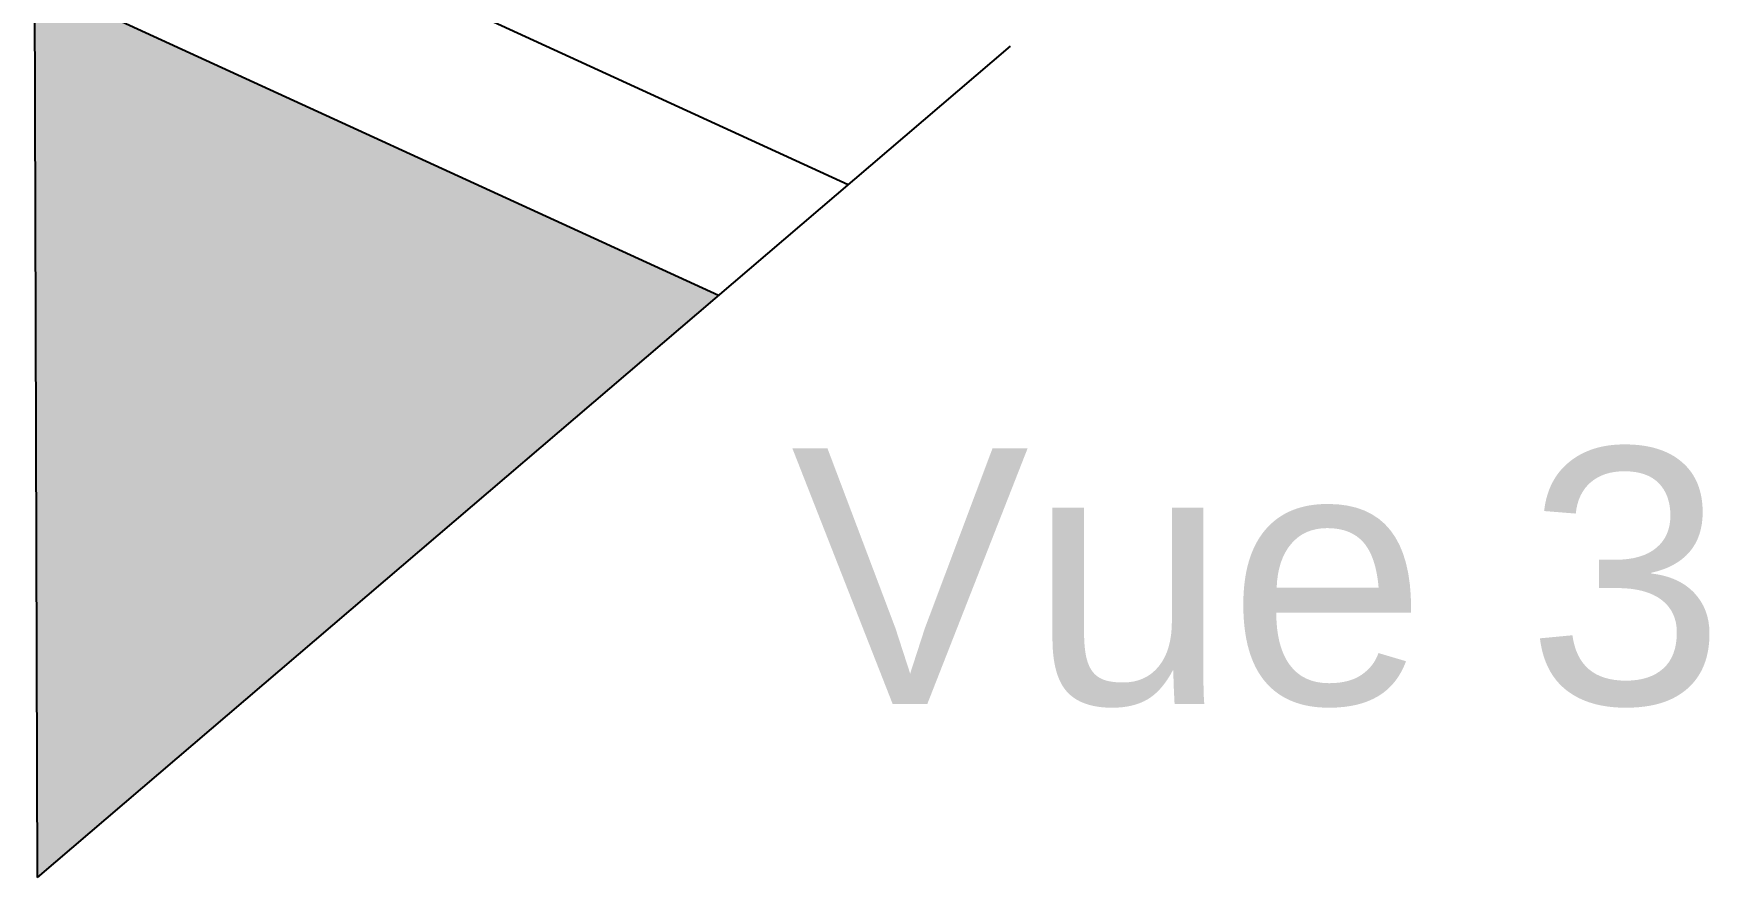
# Model space of a CAD drawing. Header units: millimetres. Extents: x 2331 to 2518, y 1657 to 1762.
# Drawn here: x 2420.881 to 2424.809, y 1723.178 to 1725.157 of the extents above; entities that cross this region are included whole.
import ezdxf

# ---------------------------------------------------------------- set-up
doc = ezdxf.new("R2010")
doc.units = ezdxf.units.MM
doc.layers.add('Vues', color=7, linetype='Continuous')
doc.styles.get("Standard").update_dxf_attribs({"font": 'arial.ttf'})

msp = doc.modelspace()

# ---------------------------------------------------------------- hatches: boundary and pattern name
at = {"layer": 'Vues', "true_color": 0x939598, "transparency": 33554508}
h = msp.add_hatch(dxfattribs=at)
h.set_pattern_fill('ANGLE', color=252, angle=-319.4824)
h.set_pattern_definition([(40.5176, (1729.934, -1116.395), (-4.538025, 5.310043), [5.08, -1.905]), (130.5176, (1729.934, -1116.395), (-5.310043, -4.538025), [5.08, -1.905])])
h.paths.add_polyline_path([(2422.4861, 1724.542), (2420.8834, 1725.2777), (2420.8897, 1723.1777)])
h = msp.add_hatch(color=252, dxfattribs=at)
h.dxf.hatch_style = 1
h.paths.add_polyline_path([(2422.4861, 1724.542), (2420.8834, 1725.2777), (2420.8897, 1723.1777)])

# ---------------------------------------------------------------- linework, layer by layer
at = {"layer": 'Vues', "transparency": 33554636}
for p, q in [((2420.8897, 1723.1777), (2420.8807, 1726.1777)), ((2422.7902, 1724.8019), (2420.8822, 1725.6777)), ((2422.4861, 1724.542), (2420.8834, 1725.2777)), ((2420.8897, 1723.1777), (2423.1703, 1725.1267))]:
    msp.add_line(p, q, dxfattribs=at)

# ---------------------------------------------------------------- texts
at = {"layer": 'Vues', "transparency": 33554636, "insert": (2422.6555, 1724.1843), "char_height": 0.6, "attachment_point": 1}
msp.add_mtext_dynamic_manual_height_columns('Vue 3', width=2.705907, gutter_width=12.5, heights=[0.6561], dxfattribs=at)

doc.saveas('drawing.dxf')
